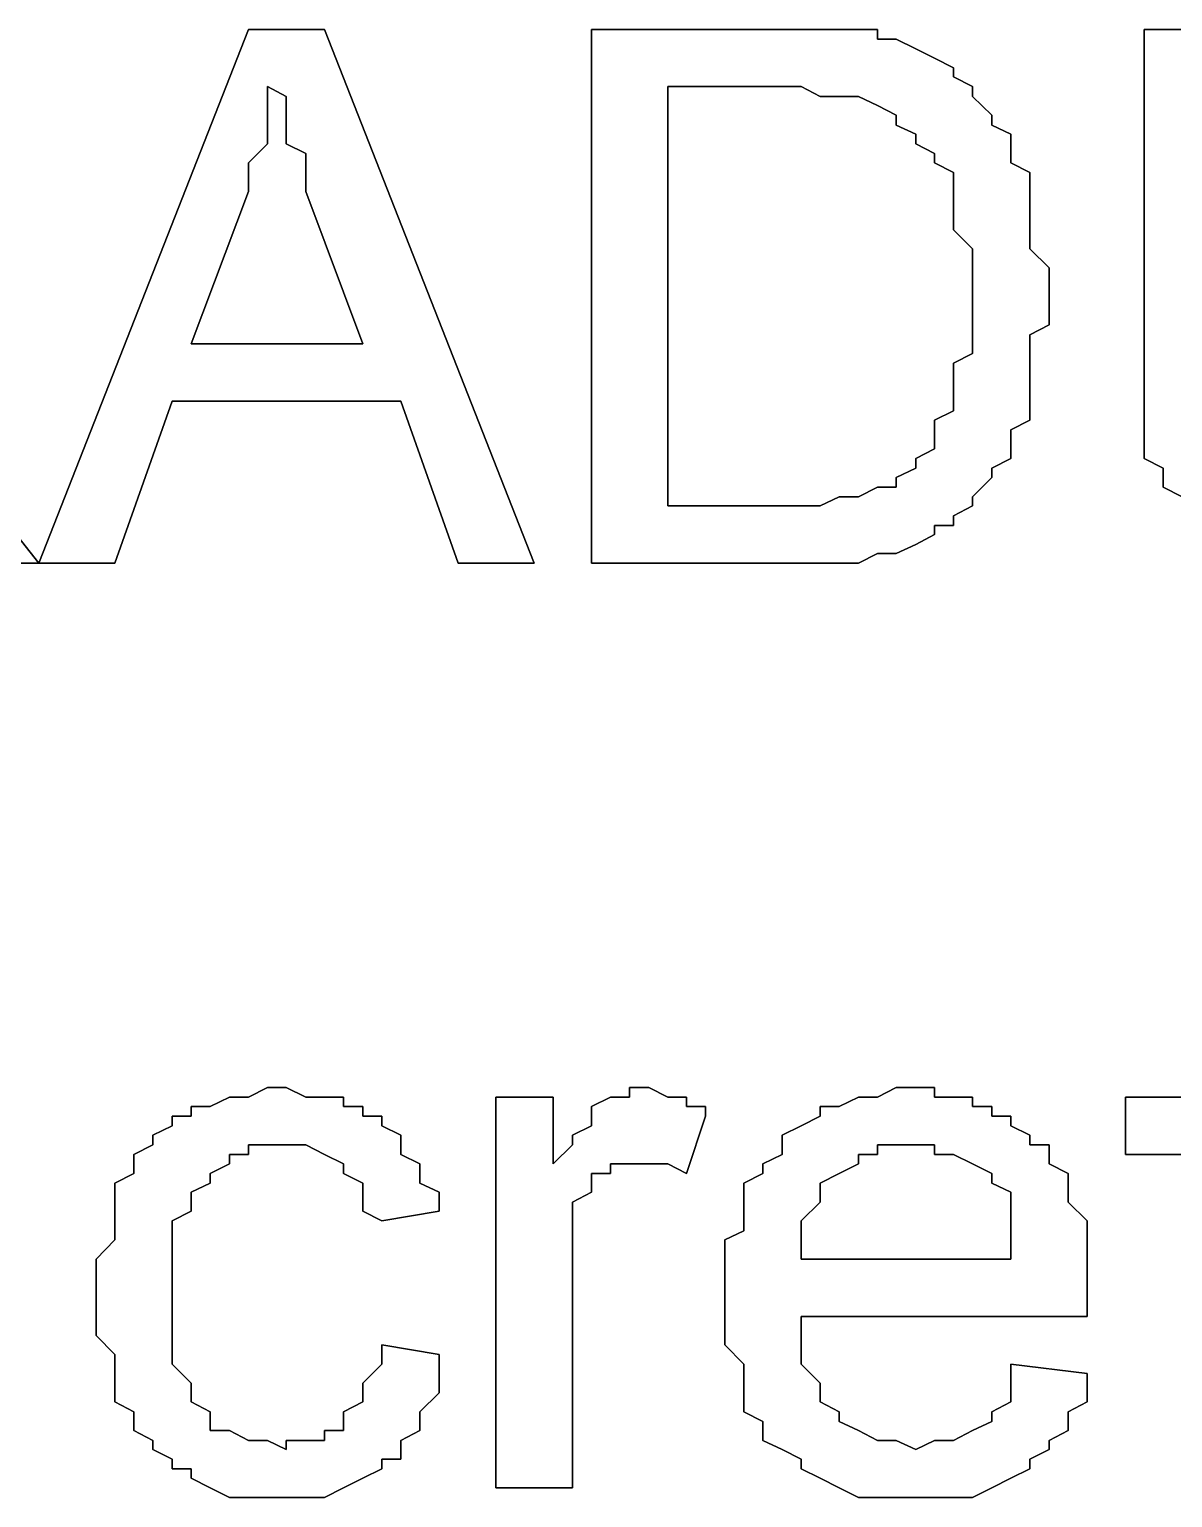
# Model space of a CAD drawing. Header units: metres. Extents: x 2.9 to 42.8, y 1.7 to 28.7.
# Drawn here: x 38.4511 to 38.6626, y 24.1723 to 24.444 of the extents above; entities that cross this region are included whole.
import ezdxf

# ---------------------------------------------------------------- set-up
doc = ezdxf.new("R2010")
doc.units = ezdxf.units.M
doc.layers.add('GRIS', color=8, linetype='Continuous')

msp = doc.modelspace()

# ---------------------------------------------------------------- linework, layer by layer
at = {"layer": 'GRIS', "lineweight": -3}
for points in [[(38.4916, 24.444), (38.4528, 24.3452), (38.4916, 24.444)], [(38.5057, 24.444), (38.4916, 24.444), (38.5057, 24.444)], [(38.5445, 24.3452), (38.5057, 24.444), (38.5445, 24.3452)], [(38.5904, 24.444), (38.5551, 24.444), (38.5904, 24.444)], [(38.5551, 24.444), (38.5551, 24.3452), (38.5551, 24.444)], [(38.5939, 24.444), (38.5904, 24.444), (38.5939, 24.444)], [(38.5974, 24.444), (38.5939, 24.444), (38.5974, 24.444)], [(38.6009, 24.444), (38.5974, 24.444), (38.6009, 24.444)], [(38.6045, 24.444), (38.6009, 24.444), (38.6045, 24.444)], [(38.608, 24.444), (38.6045, 24.444), (38.608, 24.444)], [(38.608, 24.4422), (38.608, 24.444), (38.608, 24.4422)], [(38.6115, 24.4422), (38.608, 24.4422), (38.6115, 24.4422)], [(38.6151, 24.4404), (38.6115, 24.4422), (38.6151, 24.4404)], [(38.6715, 24.444), (38.6574, 24.444), (38.6715, 24.444)], [(38.6574, 24.444), (38.6574, 24.3875), (38.6574, 24.444)], [(38.6186, 24.4387), (38.6151, 24.4404), (38.6186, 24.4387)], [(38.6221, 24.4369), (38.6186, 24.4387), (38.6221, 24.4369)], [(38.6221, 24.4352), (38.6221, 24.4369), (38.6221, 24.4352)], [(38.6256, 24.4334), (38.6221, 24.4352), (38.6256, 24.4334)], [(38.4951, 24.4316), (38.4951, 24.4334), (38.4951, 24.4316)], [(38.4951, 24.4334), (38.4986, 24.4316), (38.4951, 24.4334)], [(38.4951, 24.4299), (38.4951, 24.4316), (38.4951, 24.4299)], [(38.4986, 24.4316), (38.4986, 24.4299), (38.4986, 24.4316)], [(38.5692, 24.3558), (38.5692, 24.4334), (38.5692, 24.3558)], [(38.5692, 24.4334), (38.5904, 24.4334), (38.5692, 24.4334)], [(38.5904, 24.4334), (38.5939, 24.4334), (38.5904, 24.4334)], [(38.5939, 24.4334), (38.5974, 24.4316), (38.5939, 24.4334)], [(38.5974, 24.4316), (38.6009, 24.4316), (38.5974, 24.4316)], [(38.6009, 24.4316), (38.6045, 24.4316), (38.6009, 24.4316)], [(38.6045, 24.4316), (38.608, 24.4299), (38.6045, 24.4316)], [(38.6256, 24.4316), (38.6256, 24.4334), (38.6256, 24.4316)], [(38.6292, 24.4281), (38.6256, 24.4316), (38.6292, 24.4281)], [(38.4951, 24.4263), (38.4951, 24.4299), (38.4951, 24.4263)], [(38.4986, 24.4299), (38.4986, 24.4281), (38.4986, 24.4299)], [(38.608, 24.4299), (38.6115, 24.4281), (38.608, 24.4299)], [(38.4951, 24.4246), (38.4951, 24.4263), (38.4951, 24.4246)], [(38.4986, 24.4281), (38.4986, 24.4263), (38.4986, 24.4281)], [(38.4986, 24.4263), (38.4986, 24.4228), (38.4986, 24.4263)], [(38.6115, 24.4281), (38.6115, 24.4263), (38.6115, 24.4281)], [(38.6115, 24.4263), (38.6151, 24.4246), (38.6115, 24.4263)], [(38.6292, 24.4263), (38.6292, 24.4281), (38.6292, 24.4263)], [(38.6327, 24.4246), (38.6292, 24.4263), (38.6327, 24.4246)], [(38.4951, 24.4228), (38.4951, 24.4246), (38.4951, 24.4228)], [(38.6151, 24.4246), (38.6151, 24.4228), (38.6151, 24.4246)], [(38.6327, 24.4228), (38.6327, 24.4246), (38.6327, 24.4228)], [(38.4916, 24.4193), (38.4951, 24.4228), (38.4916, 24.4193)], [(38.4986, 24.4228), (38.5022, 24.421), (38.4986, 24.4228)], [(38.5022, 24.421), (38.5022, 24.4193), (38.5022, 24.421)], [(38.6151, 24.4228), (38.6186, 24.421), (38.6151, 24.4228)], [(38.6186, 24.421), (38.6186, 24.4193), (38.6186, 24.421)], [(38.6327, 24.421), (38.6327, 24.4228), (38.6327, 24.421)], [(38.6327, 24.4193), (38.6327, 24.421), (38.6327, 24.4193)], [(38.4916, 24.4175), (38.4916, 24.4193), (38.4916, 24.4175)], [(38.5022, 24.4193), (38.5022, 24.4158), (38.5022, 24.4193)], [(38.6186, 24.4193), (38.6221, 24.4175), (38.6186, 24.4193)], [(38.6362, 24.4175), (38.6327, 24.4193), (38.6362, 24.4175)], [(38.4916, 24.4158), (38.4916, 24.4175), (38.4916, 24.4158)], [(38.4916, 24.414), (38.4916, 24.4158), (38.4916, 24.414)], [(38.5022, 24.4158), (38.5022, 24.414), (38.5022, 24.4158)], [(38.6221, 24.4175), (38.6221, 24.4158), (38.6221, 24.4175)], [(38.6221, 24.4158), (38.6221, 24.4122), (38.6221, 24.4158)], [(38.6362, 24.414), (38.6362, 24.4175), (38.6362, 24.414)], [(38.481, 24.3858), (38.4916, 24.414), (38.481, 24.3858)], [(38.5022, 24.414), (38.5128, 24.3858), (38.5022, 24.414)], [(38.6362, 24.4122), (38.6362, 24.414), (38.6362, 24.4122)], [(38.6221, 24.4122), (38.6221, 24.4105), (38.6221, 24.4122)], [(38.6221, 24.4105), (38.6221, 24.4087), (38.6221, 24.4105)], [(38.6362, 24.4105), (38.6362, 24.4122), (38.6362, 24.4105)], [(38.6362, 24.4069), (38.6362, 24.4105), (38.6362, 24.4069)], [(38.6221, 24.4087), (38.6221, 24.4069), (38.6221, 24.4087)], [(38.6221, 24.4069), (38.6256, 24.4034), (38.6221, 24.4069)], [(38.6362, 24.4052), (38.6362, 24.4069), (38.6362, 24.4052)], [(38.6362, 24.4034), (38.6362, 24.4052), (38.6362, 24.4034)], [(38.4528, 24.3452), (38.4069, 24.4034), (38.4528, 24.3452)], [(38.6256, 24.4034), (38.6256, 24.4016), (38.6256, 24.4034)], [(38.6256, 24.4016), (38.6256, 24.3981), (38.6256, 24.4016)], [(38.6398, 24.3999), (38.6362, 24.4034), (38.6398, 24.3999)], [(38.6398, 24.3981), (38.6398, 24.3999), (38.6398, 24.3981)], [(38.6256, 24.3981), (38.6256, 24.3946), (38.6256, 24.3981)], [(38.6398, 24.3946), (38.6398, 24.3981), (38.6398, 24.3946)], [(38.6256, 24.3946), (38.6256, 24.3928), (38.6256, 24.3946)], [(38.6398, 24.3928), (38.6398, 24.3946), (38.6398, 24.3928)], [(38.6256, 24.3928), (38.6256, 24.3893), (38.6256, 24.3928)], [(38.6398, 24.3893), (38.6398, 24.3928), (38.6398, 24.3893)], [(38.6256, 24.3893), (38.6256, 24.3875), (38.6256, 24.3893)], [(38.6362, 24.3875), (38.6398, 24.3893), (38.6362, 24.3875)], [(38.5128, 24.3858), (38.481, 24.3858), (38.5128, 24.3858)], [(38.6256, 24.3875), (38.6256, 24.384), (38.6256, 24.3875)], [(38.6362, 24.384), (38.6362, 24.3875), (38.6362, 24.384)], [(38.6574, 24.3875), (38.6574, 24.3858), (38.6574, 24.3875)], [(38.6574, 24.3858), (38.6574, 24.3822), (38.6574, 24.3858)], [(38.6256, 24.384), (38.6221, 24.3822), (38.6256, 24.384)], [(38.6362, 24.3822), (38.6362, 24.384), (38.6362, 24.3822)], [(38.6221, 24.3822), (38.6221, 24.3805), (38.6221, 24.3822)], [(38.6221, 24.3805), (38.6221, 24.3787), (38.6221, 24.3805)], [(38.6362, 24.3805), (38.6362, 24.3822), (38.6362, 24.3805)], [(38.6362, 24.3787), (38.6362, 24.3805), (38.6362, 24.3787)], [(38.6574, 24.3822), (38.6574, 24.3787), (38.6574, 24.3822)], [(38.6221, 24.3787), (38.6221, 24.3752), (38.6221, 24.3787)], [(38.6362, 24.3752), (38.6362, 24.3787), (38.6362, 24.3752)], [(38.6574, 24.3787), (38.6574, 24.3769), (38.6574, 24.3787)], [(38.4669, 24.3452), (38.4775, 24.3752), (38.4669, 24.3452)], [(38.4775, 24.3752), (38.5198, 24.3752), (38.4775, 24.3752)], [(38.5198, 24.3752), (38.5304, 24.3452), (38.5198, 24.3752)], [(38.6221, 24.3752), (38.6221, 24.3734), (38.6221, 24.3752)], [(38.6362, 24.3717), (38.6362, 24.3752), (38.6362, 24.3717)], [(38.6574, 24.3769), (38.6574, 24.3734), (38.6574, 24.3769)], [(38.6221, 24.3734), (38.6186, 24.3717), (38.6221, 24.3734)], [(38.6186, 24.3717), (38.6186, 24.3681), (38.6186, 24.3717)], [(38.6327, 24.3699), (38.6362, 24.3717), (38.6327, 24.3699)], [(38.6574, 24.3734), (38.6574, 24.3717), (38.6574, 24.3734)], [(38.6574, 24.3717), (38.6574, 24.3699), (38.6574, 24.3717)], [(38.6327, 24.3681), (38.6327, 24.3699), (38.6327, 24.3681)], [(38.6574, 24.3699), (38.6574, 24.3681), (38.6574, 24.3699)], [(38.6186, 24.3664), (38.6151, 24.3646), (38.6186, 24.3664)], [(38.6186, 24.3681), (38.6186, 24.3664), (38.6186, 24.3681)], [(38.6327, 24.3646), (38.6327, 24.3681), (38.6327, 24.3646)], [(38.6574, 24.3681), (38.6574, 24.3646), (38.6574, 24.3681)], [(38.6151, 24.3646), (38.6151, 24.3628), (38.6151, 24.3646)], [(38.6292, 24.3628), (38.6327, 24.3646), (38.6292, 24.3628)], [(38.6574, 24.3646), (38.6609, 24.3628), (38.6574, 24.3646)], [(38.6151, 24.3628), (38.6115, 24.3611), (38.6151, 24.3628)], [(38.6115, 24.3611), (38.6115, 24.3593), (38.6115, 24.3611)], [(38.6256, 24.3575), (38.6292, 24.3611), (38.6256, 24.3575)], [(38.6292, 24.3611), (38.6292, 24.3628), (38.6292, 24.3611)], [(38.6609, 24.3628), (38.6609, 24.3611), (38.6609, 24.3628)], [(38.6609, 24.3611), (38.6609, 24.3593), (38.6609, 24.3611)], [(38.608, 24.3593), (38.6045, 24.3575), (38.608, 24.3593)], [(38.6115, 24.3593), (38.608, 24.3593), (38.6115, 24.3593)], [(38.6609, 24.3593), (38.6644, 24.3575), (38.6609, 24.3593)], [(38.5904, 24.3558), (38.5692, 24.3558), (38.5904, 24.3558)], [(38.5939, 24.3558), (38.5904, 24.3558), (38.5939, 24.3558)], [(38.5974, 24.3558), (38.5939, 24.3558), (38.5974, 24.3558)], [(38.6009, 24.3575), (38.5974, 24.3558), (38.6009, 24.3575)], [(38.6045, 24.3575), (38.6009, 24.3575), (38.6045, 24.3575)], [(38.6221, 24.354), (38.6256, 24.3558), (38.6221, 24.354)], [(38.6256, 24.3558), (38.6256, 24.3575), (38.6256, 24.3558)], [(38.6221, 24.3522), (38.6221, 24.354), (38.6221, 24.3522)], [(38.6151, 24.3487), (38.6186, 24.3505), (38.6151, 24.3487)], [(38.6186, 24.3505), (38.6186, 24.3522), (38.6186, 24.3505)], [(38.6186, 24.3522), (38.6221, 24.3522), (38.6186, 24.3522)], [(38.6115, 24.347), (38.6151, 24.3487), (38.6115, 24.347)], [(38.4351, 24.3452), (38.4528, 24.3452), (38.4351, 24.3452)], [(38.4528, 24.3452), (38.4669, 24.3452), (38.4528, 24.3452)], [(38.5304, 24.3452), (38.5445, 24.3452), (38.5304, 24.3452)], [(38.5551, 24.3452), (38.5904, 24.3452), (38.5551, 24.3452)], [(38.5904, 24.3452), (38.5939, 24.3452), (38.5904, 24.3452)], [(38.5939, 24.3452), (38.5974, 24.3452), (38.5939, 24.3452)], [(38.5974, 24.3452), (38.6009, 24.3452), (38.5974, 24.3452)], [(38.6009, 24.3452), (38.6045, 24.3452), (38.6009, 24.3452)], [(38.6045, 24.3452), (38.608, 24.347), (38.6045, 24.3452)], [(38.608, 24.347), (38.6115, 24.347), (38.608, 24.347)], [(38.4951, 24.2482), (38.4916, 24.2464), (38.4951, 24.2482)], [(38.4986, 24.2482), (38.4951, 24.2482), (38.4986, 24.2482)], [(38.5022, 24.2464), (38.4986, 24.2482), (38.5022, 24.2464)], [(38.5657, 24.2482), (38.5621, 24.2482), (38.5657, 24.2482)], [(38.5621, 24.2482), (38.5621, 24.2464), (38.5621, 24.2482)], [(38.5692, 24.2464), (38.5657, 24.2482), (38.5692, 24.2464)], [(38.6115, 24.2482), (38.608, 24.2464), (38.6115, 24.2482)], [(38.6151, 24.2482), (38.6115, 24.2482), (38.6151, 24.2482)], [(38.6186, 24.2482), (38.6151, 24.2482), (38.6186, 24.2482)], [(38.6186, 24.2464), (38.6186, 24.2482), (38.6186, 24.2464)], [(38.4845, 24.2447), (38.481, 24.2447), (38.4845, 24.2447)], [(38.481, 24.2447), (38.481, 24.2429), (38.481, 24.2447)], [(38.4881, 24.2464), (38.4845, 24.2447), (38.4881, 24.2464)], [(38.4916, 24.2464), (38.4881, 24.2464), (38.4916, 24.2464)], [(38.5057, 24.2464), (38.5022, 24.2464), (38.5057, 24.2464)], [(38.5092, 24.2464), (38.5057, 24.2464), (38.5092, 24.2464)], [(38.5092, 24.2447), (38.5092, 24.2464), (38.5092, 24.2447)], [(38.5128, 24.2447), (38.5092, 24.2447), (38.5128, 24.2447)], [(38.5128, 24.2429), (38.5128, 24.2447), (38.5128, 24.2429)], [(38.548, 24.2464), (38.5374, 24.2464), (38.548, 24.2464)], [(38.5374, 24.2464), (38.5374, 24.1741), (38.5374, 24.2464)], [(38.548, 24.2341), (38.548, 24.2464), (38.548, 24.2341)], [(38.5586, 24.2464), (38.5551, 24.2447), (38.5586, 24.2464)], [(38.5551, 24.2447), (38.5551, 24.2429), (38.5551, 24.2447)], [(38.5621, 24.2464), (38.5586, 24.2464), (38.5621, 24.2464)], [(38.5727, 24.2464), (38.5692, 24.2464), (38.5727, 24.2464)], [(38.5727, 24.2447), (38.5727, 24.2464), (38.5727, 24.2447)], [(38.5762, 24.2447), (38.5727, 24.2447), (38.5762, 24.2447)], [(38.5762, 24.2429), (38.5762, 24.2447), (38.5762, 24.2429)], [(38.6009, 24.2447), (38.5974, 24.2447), (38.6009, 24.2447)], [(38.5974, 24.2447), (38.5974, 24.2429), (38.5974, 24.2447)], [(38.6045, 24.2464), (38.6009, 24.2447), (38.6045, 24.2464)], [(38.608, 24.2464), (38.6045, 24.2464), (38.608, 24.2464)], [(38.6221, 24.2464), (38.6186, 24.2464), (38.6221, 24.2464)], [(38.6256, 24.2464), (38.6221, 24.2464), (38.6256, 24.2464)], [(38.6256, 24.2447), (38.6256, 24.2464), (38.6256, 24.2447)], [(38.6292, 24.2447), (38.6256, 24.2447), (38.6292, 24.2447)], [(38.6292, 24.2429), (38.6292, 24.2447), (38.6292, 24.2429)], [(38.6644, 24.2464), (38.6539, 24.2464), (38.6644, 24.2464)], [(38.6539, 24.2464), (38.6539, 24.2358), (38.6539, 24.2464)], [(38.4775, 24.2411), (38.4739, 24.2394), (38.4775, 24.2411)], [(38.481, 24.2429), (38.4775, 24.2429), (38.481, 24.2429)], [(38.4775, 24.2429), (38.4775, 24.2411), (38.4775, 24.2429)], [(38.5163, 24.2429), (38.5128, 24.2429), (38.5163, 24.2429)], [(38.5163, 24.2411), (38.5163, 24.2429), (38.5163, 24.2411)], [(38.5198, 24.2394), (38.5163, 24.2411), (38.5198, 24.2394)], [(38.5551, 24.2411), (38.5516, 24.2394), (38.5551, 24.2411)], [(38.5551, 24.2429), (38.5551, 24.2411), (38.5551, 24.2429)], [(38.5727, 24.2323), (38.5762, 24.2429), (38.5727, 24.2323)], [(38.5939, 24.2411), (38.5904, 24.2394), (38.5939, 24.2411)], [(38.5974, 24.2429), (38.5939, 24.2411), (38.5974, 24.2429)], [(38.6327, 24.2429), (38.6292, 24.2429), (38.6327, 24.2429)], [(38.6327, 24.2411), (38.6327, 24.2429), (38.6327, 24.2411)], [(38.6362, 24.2394), (38.6327, 24.2411), (38.6362, 24.2394)], [(38.4739, 24.2394), (38.4739, 24.2376), (38.4739, 24.2394)], [(38.5198, 24.2376), (38.5198, 24.2394), (38.5198, 24.2376)], [(38.5516, 24.2394), (38.5516, 24.2376), (38.5516, 24.2394)], [(38.5904, 24.2394), (38.5904, 24.2376), (38.5904, 24.2394)], [(38.6362, 24.2376), (38.6362, 24.2394), (38.6362, 24.2376)], [(38.4739, 24.2376), (38.4704, 24.2358), (38.4739, 24.2376)], [(38.4704, 24.2358), (38.4704, 24.2341), (38.4704, 24.2358)], [(38.4881, 24.2341), (38.4881, 24.2358), (38.4881, 24.2341)], [(38.4881, 24.2358), (38.4916, 24.2358), (38.4881, 24.2358)], [(38.4916, 24.2358), (38.4916, 24.2376), (38.4916, 24.2358)], [(38.4916, 24.2376), (38.4951, 24.2376), (38.4916, 24.2376)], [(38.4951, 24.2376), (38.4986, 24.2376), (38.4951, 24.2376)], [(38.4986, 24.2376), (38.5022, 24.2376), (38.4986, 24.2376)], [(38.5022, 24.2376), (38.5057, 24.2358), (38.5022, 24.2376)], [(38.5057, 24.2358), (38.5092, 24.2341), (38.5057, 24.2358)], [(38.5198, 24.2358), (38.5198, 24.2376), (38.5198, 24.2358)], [(38.5233, 24.2341), (38.5198, 24.2358), (38.5233, 24.2341)], [(38.5516, 24.2376), (38.548, 24.2341), (38.5516, 24.2376)], [(38.5904, 24.2358), (38.5868, 24.2341), (38.5904, 24.2358)], [(38.5904, 24.2376), (38.5904, 24.2358), (38.5904, 24.2376)], [(38.6045, 24.2341), (38.6045, 24.2358), (38.6045, 24.2341)], [(38.6045, 24.2358), (38.608, 24.2358), (38.6045, 24.2358)], [(38.608, 24.2358), (38.608, 24.2376), (38.608, 24.2358)], [(38.608, 24.2376), (38.6115, 24.2376), (38.608, 24.2376)], [(38.6115, 24.2376), (38.6151, 24.2376), (38.6115, 24.2376)], [(38.6151, 24.2376), (38.6186, 24.2376), (38.6151, 24.2376)], [(38.6186, 24.2376), (38.6186, 24.2358), (38.6186, 24.2376)], [(38.6186, 24.2358), (38.6221, 24.2358), (38.6186, 24.2358)], [(38.6221, 24.2358), (38.6256, 24.2341), (38.6221, 24.2358)], [(38.6398, 24.2376), (38.6362, 24.2376), (38.6398, 24.2376)], [(38.6398, 24.2358), (38.6398, 24.2376), (38.6398, 24.2358)], [(38.6398, 24.2341), (38.6398, 24.2358), (38.6398, 24.2341)], [(38.6539, 24.2358), (38.6644, 24.2358), (38.6539, 24.2358)], [(38.4704, 24.2341), (38.4704, 24.2323), (38.4704, 24.2341)], [(38.4845, 24.2323), (38.4881, 24.2341), (38.4845, 24.2323)], [(38.5092, 24.2341), (38.5092, 24.2323), (38.5092, 24.2341)], [(38.5233, 24.2323), (38.5233, 24.2341), (38.5233, 24.2323)], [(38.5586, 24.2323), (38.5586, 24.2341), (38.5586, 24.2323)], [(38.5586, 24.2341), (38.5621, 24.2341), (38.5586, 24.2341)], [(38.5621, 24.2341), (38.5657, 24.2341), (38.5621, 24.2341)], [(38.5657, 24.2341), (38.5692, 24.2341), (38.5657, 24.2341)], [(38.5692, 24.2341), (38.5727, 24.2323), (38.5692, 24.2341)], [(38.5868, 24.2341), (38.5868, 24.2323), (38.5868, 24.2341)], [(38.6009, 24.2323), (38.6045, 24.2341), (38.6009, 24.2323)], [(38.6256, 24.2341), (38.6292, 24.2323), (38.6256, 24.2341)], [(38.6433, 24.2323), (38.6398, 24.2341), (38.6433, 24.2323)], [(38.4704, 24.2323), (38.4669, 24.2305), (38.4704, 24.2323)], [(38.4669, 24.2305), (38.4669, 24.2288), (38.4669, 24.2305)], [(38.481, 24.2288), (38.4845, 24.2305), (38.481, 24.2288)], [(38.4845, 24.2305), (38.4845, 24.2323), (38.4845, 24.2305)], [(38.5092, 24.2323), (38.5128, 24.2305), (38.5092, 24.2323)], [(38.5128, 24.2305), (38.5128, 24.227), (38.5128, 24.2305)], [(38.5233, 24.2305), (38.5233, 24.2323), (38.5233, 24.2305)], [(38.5269, 24.2288), (38.5233, 24.2305), (38.5269, 24.2288)], [(38.5551, 24.2305), (38.5551, 24.2323), (38.5551, 24.2305)], [(38.5551, 24.2323), (38.5586, 24.2323), (38.5551, 24.2323)], [(38.5551, 24.2288), (38.5551, 24.2305), (38.5551, 24.2288)], [(38.5868, 24.2323), (38.5833, 24.2305), (38.5868, 24.2323)], [(38.5833, 24.2305), (38.5833, 24.2288), (38.5833, 24.2305)], [(38.5974, 24.2305), (38.6009, 24.2323), (38.5974, 24.2305)], [(38.5974, 24.2288), (38.5974, 24.2305), (38.5974, 24.2288)], [(38.6292, 24.2323), (38.6292, 24.2305), (38.6292, 24.2323)], [(38.6292, 24.2305), (38.6327, 24.2288), (38.6292, 24.2305)], [(38.6433, 24.2305), (38.6433, 24.2323), (38.6433, 24.2305)], [(38.6433, 24.2288), (38.6433, 24.2305), (38.6433, 24.2288)], [(38.4669, 24.2288), (38.4669, 24.227), (38.4669, 24.2288)], [(38.481, 24.227), (38.481, 24.2288), (38.481, 24.227)], [(38.5269, 24.2253), (38.5269, 24.2288), (38.5269, 24.2253)], [(38.5516, 24.227), (38.5551, 24.2288), (38.5516, 24.227)], [(38.5833, 24.2288), (38.5833, 24.227), (38.5833, 24.2288)], [(38.5974, 24.227), (38.5974, 24.2288), (38.5974, 24.227)], [(38.6327, 24.2288), (38.6327, 24.227), (38.6327, 24.2288)], [(38.6433, 24.227), (38.6433, 24.2288), (38.6433, 24.227)], [(38.4669, 24.227), (38.4669, 24.2235), (38.4669, 24.227)], [(38.4775, 24.2235), (38.481, 24.2253), (38.4775, 24.2235)], [(38.481, 24.2253), (38.481, 24.227), (38.481, 24.2253)], [(38.5128, 24.227), (38.5128, 24.2253), (38.5128, 24.227)], [(38.5128, 24.2253), (38.5163, 24.2235), (38.5128, 24.2253)], [(38.5163, 24.2235), (38.5269, 24.2253), (38.5163, 24.2235)], [(38.5516, 24.2253), (38.5516, 24.227), (38.5516, 24.2253)], [(38.5516, 24.2235), (38.5516, 24.2253), (38.5516, 24.2235)], [(38.5833, 24.227), (38.5833, 24.2235), (38.5833, 24.227)], [(38.5939, 24.2235), (38.5974, 24.227), (38.5939, 24.2235)], [(38.6327, 24.227), (38.6327, 24.2253), (38.6327, 24.227)], [(38.6327, 24.2253), (38.6327, 24.2217), (38.6327, 24.2253)], [(38.6468, 24.2235), (38.6433, 24.227), (38.6468, 24.2235)], [(38.4669, 24.2235), (38.4669, 24.2217), (38.4669, 24.2235)], [(38.4775, 24.2217), (38.4775, 24.2235), (38.4775, 24.2217)], [(38.5516, 24.2217), (38.5516, 24.2235), (38.5516, 24.2217)], [(38.5833, 24.2235), (38.5833, 24.2217), (38.5833, 24.2235)], [(38.5939, 24.2217), (38.5939, 24.2235), (38.5939, 24.2217)], [(38.6468, 24.2217), (38.6468, 24.2235), (38.6468, 24.2217)], [(38.4669, 24.22), (38.4634, 24.2164), (38.4669, 24.22)], [(38.4669, 24.2217), (38.4669, 24.22), (38.4669, 24.2217)], [(38.4775, 24.22), (38.4775, 24.2217), (38.4775, 24.22)], [(38.4775, 24.2164), (38.4775, 24.22), (38.4775, 24.2164)], [(38.5516, 24.2182), (38.5516, 24.2217), (38.5516, 24.2182)], [(38.5833, 24.2217), (38.5798, 24.22), (38.5833, 24.2217)], [(38.5798, 24.22), (38.5798, 24.2164), (38.5798, 24.22)], [(38.5939, 24.22), (38.5939, 24.2217), (38.5939, 24.22)], [(38.5939, 24.2164), (38.5939, 24.22), (38.5939, 24.2164)], [(38.6327, 24.2217), (38.6327, 24.22), (38.6327, 24.2217)], [(38.6327, 24.22), (38.6327, 24.2164), (38.6327, 24.22)], [(38.6468, 24.22), (38.6468, 24.2217), (38.6468, 24.22)], [(38.6468, 24.2164), (38.6468, 24.22), (38.6468, 24.2164)], [(38.5516, 24.2164), (38.5516, 24.2182), (38.5516, 24.2164)], [(38.4634, 24.2164), (38.4634, 24.2147), (38.4634, 24.2164)], [(38.4634, 24.2147), (38.4634, 24.2129), (38.4634, 24.2147)], [(38.4775, 24.2147), (38.4775, 24.2164), (38.4775, 24.2147)], [(38.4775, 24.2111), (38.4775, 24.2147), (38.4775, 24.2111)], [(38.5516, 24.2147), (38.5516, 24.2164), (38.5516, 24.2147)], [(38.5516, 24.2111), (38.5516, 24.2147), (38.5516, 24.2111)], [(38.5798, 24.2164), (38.5798, 24.2147), (38.5798, 24.2164)], [(38.5798, 24.2147), (38.5798, 24.2111), (38.5798, 24.2147)], [(38.6327, 24.2164), (38.5939, 24.2164), (38.6327, 24.2164)], [(38.6468, 24.2147), (38.6468, 24.2164), (38.6468, 24.2147)], [(38.6468, 24.2111), (38.6468, 24.2147), (38.6468, 24.2111)], [(38.4634, 24.2129), (38.4634, 24.2094), (38.4634, 24.2129)], [(38.4634, 24.2094), (38.4634, 24.2076), (38.4634, 24.2094)], [(38.4775, 24.2094), (38.4775, 24.2111), (38.4775, 24.2094)], [(38.4775, 24.2058), (38.4775, 24.2094), (38.4775, 24.2058)], [(38.5516, 24.1741), (38.5516, 24.2111), (38.5516, 24.1741)], [(38.5798, 24.2111), (38.5798, 24.2094), (38.5798, 24.2111)], [(38.5798, 24.2094), (38.5798, 24.2076), (38.5798, 24.2094)], [(38.6468, 24.2094), (38.6468, 24.2111), (38.6468, 24.2094)], [(38.6468, 24.2076), (38.6468, 24.2094), (38.6468, 24.2076)], [(38.4634, 24.2076), (38.4634, 24.2041), (38.4634, 24.2076)], [(38.4775, 24.2041), (38.4775, 24.2058), (38.4775, 24.2041)], [(38.5798, 24.2076), (38.5798, 24.2041), (38.5798, 24.2076)], [(38.5939, 24.2041), (38.5939, 24.2058), (38.5939, 24.2041)], [(38.5939, 24.2058), (38.6468, 24.2058), (38.5939, 24.2058)], [(38.6468, 24.2058), (38.6468, 24.2076), (38.6468, 24.2058)], [(38.4634, 24.2041), (38.4634, 24.2023), (38.4634, 24.2041)], [(38.4775, 24.2006), (38.4775, 24.2041), (38.4775, 24.2006)], [(38.5798, 24.2041), (38.5798, 24.2023), (38.5798, 24.2041)], [(38.5939, 24.2006), (38.5939, 24.2041), (38.5939, 24.2006)], [(38.4634, 24.2023), (38.4669, 24.1988), (38.4634, 24.2023)], [(38.4775, 24.1988), (38.4775, 24.2006), (38.4775, 24.1988)], [(38.5163, 24.2006), (38.5163, 24.1988), (38.5163, 24.2006)], [(38.5269, 24.1988), (38.5163, 24.2006), (38.5269, 24.1988)], [(38.5798, 24.2023), (38.5798, 24.2006), (38.5798, 24.2023)], [(38.5798, 24.2006), (38.5833, 24.197), (38.5798, 24.2006)], [(38.5939, 24.1988), (38.5939, 24.2006), (38.5939, 24.1988)], [(38.4669, 24.1988), (38.4669, 24.197), (38.4669, 24.1988)], [(38.4775, 24.197), (38.4775, 24.1988), (38.4775, 24.197)], [(38.5163, 24.1988), (38.5163, 24.197), (38.5163, 24.1988)], [(38.5269, 24.1953), (38.5269, 24.1988), (38.5269, 24.1953)], [(38.5939, 24.197), (38.5939, 24.1988), (38.5939, 24.197)], [(38.4669, 24.197), (38.4669, 24.1953), (38.4669, 24.197)], [(38.4669, 24.1953), (38.4669, 24.1935), (38.4669, 24.1953)], [(38.481, 24.1935), (38.4775, 24.197), (38.481, 24.1935)], [(38.5163, 24.197), (38.5128, 24.1935), (38.5163, 24.197)], [(38.5269, 24.1935), (38.5269, 24.1953), (38.5269, 24.1935)], [(38.5833, 24.197), (38.5833, 24.1953), (38.5833, 24.197)], [(38.5833, 24.1953), (38.5833, 24.1935), (38.5833, 24.1953)], [(38.5974, 24.1935), (38.5939, 24.197), (38.5974, 24.1935)], [(38.6327, 24.197), (38.6327, 24.1953), (38.6327, 24.197)], [(38.6468, 24.1953), (38.6327, 24.197), (38.6468, 24.1953)], [(38.6327, 24.1953), (38.6327, 24.1917), (38.6327, 24.1953)], [(38.6468, 24.1935), (38.6468, 24.1953), (38.6468, 24.1935)], [(38.4669, 24.1935), (38.4669, 24.19), (38.4669, 24.1935)], [(38.481, 24.1917), (38.481, 24.1935), (38.481, 24.1917)], [(38.5128, 24.1935), (38.5128, 24.1917), (38.5128, 24.1935)], [(38.5269, 24.1917), (38.5269, 24.1935), (38.5269, 24.1917)], [(38.5833, 24.1935), (38.5833, 24.19), (38.5833, 24.1935)], [(38.5974, 24.1917), (38.5974, 24.1935), (38.5974, 24.1917)], [(38.6468, 24.19), (38.6468, 24.1935), (38.6468, 24.19)], [(38.4669, 24.19), (38.4704, 24.1882), (38.4669, 24.19)], [(38.481, 24.19), (38.481, 24.1917), (38.481, 24.19)], [(38.4845, 24.1882), (38.481, 24.19), (38.4845, 24.1882)], [(38.5128, 24.19), (38.5092, 24.1882), (38.5128, 24.19)], [(38.5128, 24.1917), (38.5128, 24.19), (38.5128, 24.1917)], [(38.5233, 24.1882), (38.5269, 24.1917), (38.5233, 24.1882)], [(38.5833, 24.19), (38.5833, 24.1882), (38.5833, 24.19)], [(38.5974, 24.19), (38.5974, 24.1917), (38.5974, 24.19)], [(38.6009, 24.1882), (38.5974, 24.19), (38.6009, 24.1882)], [(38.6327, 24.19), (38.6292, 24.1882), (38.6327, 24.19)], [(38.6327, 24.1917), (38.6327, 24.19), (38.6327, 24.1917)], [(38.6433, 24.1882), (38.6468, 24.19), (38.6433, 24.1882)], [(38.4704, 24.1882), (38.4704, 24.1864), (38.4704, 24.1882)], [(38.4845, 24.1864), (38.4845, 24.1882), (38.4845, 24.1864)], [(38.5092, 24.1882), (38.5092, 24.1864), (38.5092, 24.1882)], [(38.5233, 24.1864), (38.5233, 24.1882), (38.5233, 24.1864)], [(38.5833, 24.1882), (38.5868, 24.1864), (38.5833, 24.1882)], [(38.6009, 24.1864), (38.6009, 24.1882), (38.6009, 24.1864)], [(38.6292, 24.1882), (38.6292, 24.1864), (38.6292, 24.1882)], [(38.6433, 24.1864), (38.6433, 24.1882), (38.6433, 24.1864)], [(38.4704, 24.1864), (38.4704, 24.1847), (38.4704, 24.1864)], [(38.4704, 24.1847), (38.4739, 24.1829), (38.4704, 24.1847)], [(38.4845, 24.1847), (38.4845, 24.1864), (38.4845, 24.1847)], [(38.4881, 24.1847), (38.4845, 24.1847), (38.4881, 24.1847)], [(38.4916, 24.1829), (38.4881, 24.1847), (38.4916, 24.1829)], [(38.5092, 24.1847), (38.5057, 24.1847), (38.5092, 24.1847)], [(38.5057, 24.1847), (38.5057, 24.1829), (38.5057, 24.1847)], [(38.5092, 24.1864), (38.5092, 24.1847), (38.5092, 24.1864)], [(38.5198, 24.1829), (38.5233, 24.1847), (38.5198, 24.1829)], [(38.5233, 24.1847), (38.5233, 24.1864), (38.5233, 24.1847)], [(38.5868, 24.1864), (38.5868, 24.1847), (38.5868, 24.1864)], [(38.5868, 24.1847), (38.5868, 24.1829), (38.5868, 24.1847)], [(38.6045, 24.1847), (38.6009, 24.1864), (38.6045, 24.1847)], [(38.608, 24.1829), (38.6045, 24.1847), (38.608, 24.1829)], [(38.6256, 24.1847), (38.6221, 24.1829), (38.6256, 24.1847)], [(38.6292, 24.1864), (38.6256, 24.1847), (38.6292, 24.1864)], [(38.6398, 24.1829), (38.6433, 24.1847), (38.6398, 24.1829)], [(38.6433, 24.1847), (38.6433, 24.1864), (38.6433, 24.1847)], [(38.4739, 24.1829), (38.4739, 24.1812), (38.4739, 24.1829)], [(38.4951, 24.1829), (38.4916, 24.1829), (38.4951, 24.1829)], [(38.4986, 24.1812), (38.4951, 24.1829), (38.4986, 24.1812)], [(38.5022, 24.1829), (38.4986, 24.1829), (38.5022, 24.1829)], [(38.4986, 24.1829), (38.4986, 24.1812), (38.4986, 24.1829)], [(38.5057, 24.1829), (38.5022, 24.1829), (38.5057, 24.1829)], [(38.5198, 24.1812), (38.5198, 24.1829), (38.5198, 24.1812)], [(38.5868, 24.1829), (38.5904, 24.1812), (38.5868, 24.1829)], [(38.6115, 24.1829), (38.608, 24.1829), (38.6115, 24.1829)], [(38.6151, 24.1812), (38.6115, 24.1829), (38.6151, 24.1812)], [(38.6186, 24.1829), (38.6151, 24.1812), (38.6186, 24.1829)], [(38.6221, 24.1829), (38.6186, 24.1829), (38.6221, 24.1829)], [(38.6398, 24.1812), (38.6398, 24.1829), (38.6398, 24.1812)], [(38.4739, 24.1812), (38.4775, 24.1794), (38.4739, 24.1812)], [(38.4775, 24.1794), (38.4775, 24.1776), (38.4775, 24.1794)], [(38.5163, 24.1776), (38.5163, 24.1794), (38.5163, 24.1776)], [(38.5163, 24.1794), (38.5198, 24.1794), (38.5163, 24.1794)], [(38.5198, 24.1794), (38.5198, 24.1812), (38.5198, 24.1794)], [(38.5904, 24.1812), (38.5939, 24.1794), (38.5904, 24.1812)], [(38.5939, 24.1794), (38.5939, 24.1776), (38.5939, 24.1794)], [(38.6362, 24.1794), (38.6398, 24.1812), (38.6362, 24.1794)], [(38.6362, 24.1776), (38.6362, 24.1794), (38.6362, 24.1776)], [(38.4775, 24.1776), (38.481, 24.1776), (38.4775, 24.1776)], [(38.481, 24.1776), (38.481, 24.1759), (38.481, 24.1776)], [(38.481, 24.1759), (38.4845, 24.1741), (38.481, 24.1759)], [(38.5092, 24.1741), (38.5128, 24.1759), (38.5092, 24.1741)], [(38.5128, 24.1759), (38.5163, 24.1776), (38.5128, 24.1759)], [(38.5939, 24.1776), (38.5974, 24.1759), (38.5939, 24.1776)], [(38.5974, 24.1759), (38.6009, 24.1741), (38.5974, 24.1759)], [(38.6292, 24.1741), (38.6327, 24.1759), (38.6292, 24.1741)], [(38.6327, 24.1759), (38.6362, 24.1776), (38.6327, 24.1759)], [(38.4845, 24.1741), (38.4881, 24.1723), (38.4845, 24.1741)], [(38.5057, 24.1723), (38.5092, 24.1741), (38.5057, 24.1723)], [(38.5374, 24.1741), (38.5516, 24.1741), (38.5374, 24.1741)], [(38.6009, 24.1741), (38.6045, 24.1723), (38.6009, 24.1741)], [(38.6256, 24.1723), (38.6292, 24.1741), (38.6256, 24.1723)], [(38.4881, 24.1723), (38.4916, 24.1723), (38.4881, 24.1723)], [(38.4916, 24.1723), (38.4951, 24.1723), (38.4916, 24.1723)], [(38.4951, 24.1723), (38.4986, 24.1723), (38.4951, 24.1723)], [(38.4986, 24.1723), (38.5022, 24.1723), (38.4986, 24.1723)], [(38.5022, 24.1723), (38.5057, 24.1723), (38.5022, 24.1723)], [(38.6045, 24.1723), (38.608, 24.1723), (38.6045, 24.1723)], [(38.608, 24.1723), (38.6115, 24.1723), (38.608, 24.1723)], [(38.6115, 24.1723), (38.6151, 24.1723), (38.6115, 24.1723)], [(38.6151, 24.1723), (38.6186, 24.1723), (38.6151, 24.1723)], [(38.6186, 24.1723), (38.6221, 24.1723), (38.6186, 24.1723)], [(38.6221, 24.1723), (38.6256, 24.1723), (38.6221, 24.1723)]]:
    msp.add_lwpolyline(points, dxfattribs=at)

doc.saveas('drawing.dxf')
